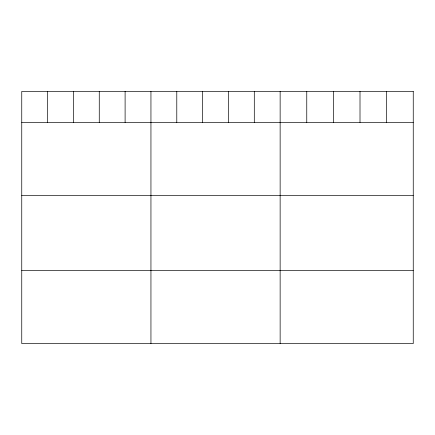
<?xml version="1.0" encoding="UTF-8"?>
<svg xmlns="http://www.w3.org/2000/svg" width="435" height="435" viewBox="0 0 435 435"><rect width="100%" height="100%" fill="white"/><g stroke="black" fill="none" stroke-linecap="round" stroke-linejoin="round"><path stroke-width="0.65" d="M21.75 122.431L413.25 122.431M21.75 195.407L413.25 195.407M21.75 270.592L413.25 270.592M386.628 91.432L386.628 122.431M360.006 91.432L360.006 122.431M333.384 91.432L333.384 122.431M306.762 91.432L306.762 122.431M280.14 91.432L280.14 343.568M254.301 91.432L254.301 122.431M228.462 91.432L228.462 122.431M202.623 91.432L202.623 122.431M176.784 91.432L176.784 122.431M150.945 91.432L150.945 343.568M125.106 91.432L125.106 122.431M99.267 91.432L99.267 122.431M73.428 91.432L73.428 122.431M47.589 91.432L47.589 122.431M413.25 91.432L21.75 91.432L21.75 343.568L413.25 343.568L413.25 91.432"/></g></svg>
